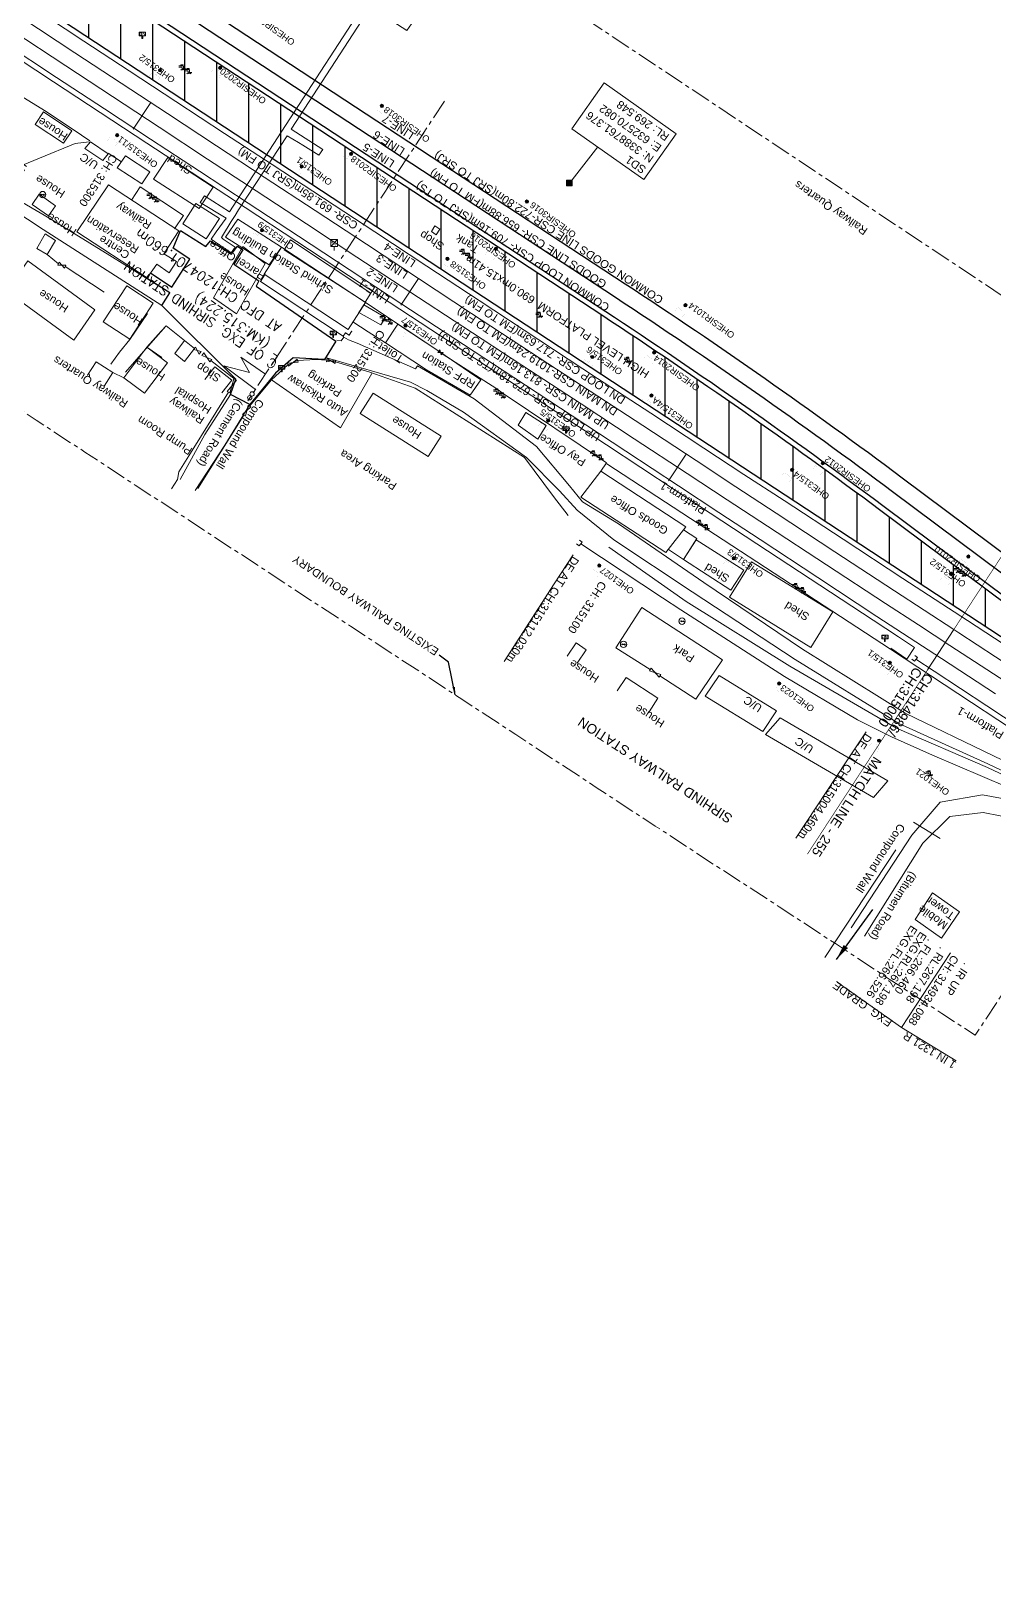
# Model space of a CAD drawing. Header units: metres. Extents: x 628572 to 633121, y 3388024 to 3391117.
# Drawn here: x 632401.9 to 632702.7, y 3388325.9 to 3388808.9 of the extents above; entities that cross this region are included whole.
import ezdxf
from ezdxf.enums import TextEntityAlignment as Align

# ---------------------------------------------------------------- set-up
doc = ezdxf.new("R2010")
doc.units = ezdxf.units.M
doc.header["$MEASUREMENT"] = 0
for name, pattern in [('CENTER', [2, 1.25, -0.25, 0.25, -0.25]), ('DASHED', [0.75, 0.5, -0.25]), ('PHANTOM2', [1.25, 0.625, -0.125, 0.125, -0.125, 0.125, -0.125])]:
    doc.linetypes.add(name, pattern=pattern)
for name, color, linetype, lineweight in [('Arch', 7, 'Continuous', 0), ('Bench_Mark', 7, 'Continuous', 0), ('Building Under Cons.', 251, 'Continuous', 0), ('Commercial Building Semipucca', 251, 'Continuous', 0), ('Compound Wall', 251, 'Continuous', 0), ('DFCC BOUNDARY', 6, 'CENTER', 0), ('Electric Pole', 251, 'Continuous', 0), ('Existing Chainage', 7, 'Continuous', 0), ('Existing IR Track', 143, 'Continuous', 0), ('Existing Railway Boundary', 7, 'CENTER', 0), ('Footpath', 251, 'Continuous', 0), ('Gate', 251, 'Continuous', 0), ('Govt buliding', 251, 'Continuous', 0), ('Grill', 251, 'Continuous', 0), ('MATCH LINE', 7, 'Continuous', 0), ('Name Board', 251, 'Continuous', 0), ('OHE MAST', 8, 'Continuous', 0), ('Park', 251, 'Continuous', 30), ('Platform', 251, 'Continuous', 0), ('Residential Building Pucca', 251, 'Continuous', 0), ('Residential Building Semipucca', 251, 'Continuous', 0), ('Shed', 251, 'Continuous', 0), ("SIRHIND STN SRJ's", 251, 'Continuous', 0), ('Step', 7, 'Continuous', 0), ('Subroad Edge', 34, 'Continuous', 0), ('Tank', 7, 'Continuous', 0), ('Tap', 8, 'Continuous', 0), ('Text', 251, 'Continuous', 0), ('TOPOSTYLEREMARK', 251, 'Continuous', 0), ('Tower', 7, 'Continuous', 0), ('Village Name', 251, 'Continuous', 0), ('WL', 7, 'Continuous', 0)]:
    doc.layers.add(name, color=color, linetype=linetype, lineweight=lineweight)
for name, color, linetype in [('cut conn grades dn', 192, 'Continuous'), ('cut conn grades up', 192, 'Continuous'), ('IR PROPOSALS', 190, 'Continuous')]:
    doc.layers.add(name, color=color, linetype=linetype)
doc.styles.add('CUT-FILL', font='cut-fill.shx', dxfattribs={"height": 2})
doc.styles.add('NB', font='swissbo.ttf', dxfattribs={"height": 1.5})
doc.styles.add('notes', font='romans.shx', dxfattribs={"height": 2})
doc.styles.add('ROMANT', font='romant__.ttf')
doc.styles.get("Standard").update_dxf_attribs({"font": 'arial.ttf'})
doc.styles.add('Style-Arial', font='arial.ttf')
doc.styles.add('Text', font='arial.ttf', dxfattribs={"height": 2})
doc.styles.add('Vill txt', font='arial.ttf', dxfattribs={"height": 3})
doc.dimstyles.new('ISO-25', dxfattribs={"dimtxt": 2.5, "dimasz": 2.5, "dimexe": 1.25, "dimexo": 0.625, "dimtad": 1, "dimtxsty": 'Standard', "dimcen": 2.5, "dimadec": 0, "dimazin": 0, "dimtfac": 1, "dimtmove": 0, "dimatfit": 3, "dimfxl": 1, "dimarcsym": 0})

# ---------------------------------------------------------------- blocks, each defined once
blk = doc.blocks.new('GT')
at = {"layer": 'Gate'}
for p, q in [((-0.5, -0.5), (-0.5, 0.5)), ((-0.5, 0.5), (0.5, -0.5)), ((0.5, 0.5), (0.5, -0.5))]:
    blk.add_line(p, q, dxfattribs=at)
at = {"layer": 'Gate', "flags": 128}
blk.add_lwpolyline([(0.5, 0.5), (-0.5, -0.5)], dxfattribs=at)
blk = doc.blocks.new('EP')
blk.add_hatch(color=8).paths.add_polyline_path([(0.31, -0.24), (0.31, 0), (-0.31, -0.19), (-0.31, 0.07), (-0.93, -0.01), (-0.21, 0.16), (-0.21, -0.05), (0.43, 0.15), (0.41, -0.1), (0.94, -0.01)])
at = {"color": 8}
for p, q in [((-0.93, -0.01), (-0.21, 0.16)), ((-0.31, 0.07), (-0.93, -0.01)), ((-0.31, -0.19), (-0.31, 0.07)), ((0.31, 0), (-0.31, -0.19)), ((-0.21, 0.16), (-0.21, -0.05)), ((-0.21, -0.05), (0.43, 0.15)), ((0.31, -0.24), (0.31, 0)), ((0.43, 0.15), (0.41, -0.1)), ((0.94, -0.01), (0.31, -0.24)), ((0.41, -0.1), (0.94, -0.01))]:
    blk.add_line(p, q, dxfattribs=at)
blk.add_circle((0, 0), 1, dxfattribs=at)
blk = doc.blocks.new('NB')
for p, q in [((-0.98, 0.82), (-0.98, 1.98)), ((-0.98, 1.98), (0.98, 1.98)), ((-0.98, 0.82), (0.98, 0.82)), ((-0.13, 0.82), (-0.13, 0)), ((-0.13, 0), (0.13, 0)), ((0.13, 0.82), (0.13, 0)), ((0.98, 1.98), (0.98, 0.82))]:
    blk.add_line(p, q)
at = {"style": 'NB', "width": 1.025371}
blk.add_text('NB', height=0.988, rotation=180, dxfattribs=at).set_placement((-0.02, 1.38), align=Align.MIDDLE_CENTER)
blk = doc.blocks.new('TAP')
at = {"layer": 'Tap', "color": 8}
for p, q in [((-0.32, 0), (0.32, 0)), ((-1.01, -0.33), (0.24, -0.33)), ((-1.01, -0.75), (-0.18, -0.75)), ((-0.37, -0.12), (-0.37, -0.05)), ((-0.1, -0.17), (-0.32, -0.17)), ((-0.05, -0.22), (-0.05, -0.33)), ((0.03, -0.95), (0.03, -1.32)), ((0.03, -1.32), (0.45, -1.32)), ((0.05, -0.22), (0.05, -0.33)), ((0.1, -0.17), (0.32, -0.17)), ((0.37, -0.12), (0.37, -0.05)), ((0.45, -0.54), (0.45, -1.32))]:
    blk.add_line(p, q, dxfattribs=at)
at = {"layer": 'Tap', "color": 8, "linetype": 'DASHED'}
for p, q in [((-0.37, -1.72), (0.03, -1.32)), ((0.24, -1.32), (0.24, -1.72)), ((0.85, -1.72), (0.45, -1.32))]:
    blk.add_line(p, q, dxfattribs=at)
at = {"layer": 'Tap', "color": 8}
for centre, radius, start, end in [((-0.32, -0.05), 0.0499, 90, 180), ((0.32, -0.05), 0.0499, 0, 90), ((-0.32, -0.12), 0.0499, 180, 270), ((-0.18, -0.95), 0.208, 0, 90), ((-0.1, -0.22), 0.0499, 0, 90), ((0.1, -0.22), 0.0499, 90, 180), ((0.24, -0.54), 0.208, 0, 90), ((0.32, -0.12), 0.0499, 270, 0)]:
    blk.add_arc(centre, radius, start, end, dxfattribs=at)
at = {"layer": 'Tap', "color": 8, "ltscale": 5, "style": 'notes'}
blk.add_text('TAP', height=0.25, rotation=180, dxfattribs=at).set_placement((1.12, -1.15, -147.73))
blk = doc.blocks.new('WL')
at = {"layer": 'WL'}
for p, q in [((1.07, 3.42), (-1.06, 3.42)), ((-1.06, 3.42), (-1.06, 1.29)), ((-1.06, 1.29), (1.07, 1.29)), ((0, 1.29), (0, 0)), ((1.07, 1.29), (1.07, 3.42))]:
    blk.add_line(p, q, dxfattribs=at)
at = {"layer": 'WL', "flags": 128}
blk.add_lwpolyline([(-1.06, 1.29), (1.07, 3.42)], dxfattribs=at)
at = {"layer": 'WL', "char_height": 0.739, "attachment_point": 7, "rotation": 180, "line_spacing_factor": 0.6, "style": 'CUT-FILL'}
for s, insert in [('W', (-0.02, 2.94)), ('L', (0.5, 1.93))]:
    blk.add_mtext(s, dxfattribs=dict(at, insert=insert))
blk = doc.blocks.new('OHE MAST')
h = blk.add_hatch(color=256)
edge = h.paths.add_edge_path()
edge.add_arc((0, 0), 0.514, 0, 360)
at = {"const_width": 0.01, "flags": 128}
for points in [[(1.5, 3.5), (1.5, 2), (-1.5, 2), (-1.5, 3.5)], [(0, 2), (0, 0)]]:
    blk.add_lwpolyline(points, dxfattribs=at)
blk.add_circle((0, 0), 0.514)
blk = doc.blocks.new('BM')
blk.add_hatch(color=256).paths.add_polyline_path([(-0.88, -0.88), (-0.88, 0.88), (0.88, 0.88), (0.88, -0.88)])
for p, q in [((0.88, 0.88), (-0.88, 0.88)), ((-0.88, 0.88), (-0.88, -0.88)), ((0.88, -0.88), (0.88, 0.88)), ((-0.88, -0.88), (0.88, -0.88))]:
    blk.add_line(p, q)

msp = doc.modelspace()

# ---------------------------------------------------------------- hatches: boundary and pattern name
at = {"layer": 'IR PROPOSALS'}
h = msp.add_hatch(dxfattribs=at)
h.set_pattern_fill('ANSI31', color=256, scale=80, angle=45)
h.set_pattern_definition([(90, (0, -1000), (-10, 2e-15), [])])
h.paths.add_polyline_path([(632210.59, 3388962.71), (632203.9, 3388952.55), (632209.59, 3388947.88), (632222.86, 3388937.63), (632240.29, 3388925.48), (632256.89, 3388913.88), (632778.9, 3388571.14), (632780.92, 3388574.2), (632666.97, 3388659.27, 0.015097), (632580.52, 3388719.84)])
h.paths.add_polyline_path([(632596.21, 3388702.59), (632537.66, 3388740.62), (632535.54, 3388737.36), (632594.09, 3388699.34)], flags=24)

# ---------------------------------------------------------------- linework, layer by layer
at = {"layer": 'Arch', "flags": 128}
msp.add_lwpolyline([(632677.54, 3388561.78), (632685.91, 3388556.6)], dxfattribs=at)
at = {"layer": 'Building Under Cons.', "flags": 128}
for points in [[(632403.21, 3388779.69), (632405.8, 3388783.57), (632414.68, 3388777.69), (632412.1, 3388773.81), (632403.21, 3388779.69)], [(632634.81, 3388596.49), (632616.83, 3388607.58), (632612.48, 3388601.11), (632630.46, 3388590.01), (632634.81, 3388596.49)], [(632669.56, 3388574.68), (632635.92, 3388594.37), (632631.32, 3388589.13), (632665.04, 3388569.4), (632669.56, 3388574.68)]]:
    msp.add_lwpolyline(points, close=True, dxfattribs=at)
at = {"layer": 'Commercial Building Semipucca', "flags": 128}
msp.add_lwpolyline([(632446.81, 3388708.14), (632449.88, 3388712.17), (632453.01, 3388709.72), (632449.93, 3388705.67), (632446.81, 3388708.14)], close=True, dxfattribs=at)
at = {"layer": 'Compound Wall', "flags": 128}
for points in [[(632420.1, 3388774.25), (632415.77, 3388773.75), (632393.48, 3388764.55)], [(632430.2, 3388767.98), (632426.08, 3388770.65)], [(632410.54, 3388736.18), (632407.03, 3388739.05)], [(632424.83, 3388727.31), (632412.58, 3388735.29)], [(632579.87, 3388671.34), (632581.72, 3388673.98), (632549.11, 3388695.86), (632547.4, 3388697.08), (632530.33, 3388708.06), (632529.29, 3388708.83), (632506.42, 3388724.03)], [(632449.88, 3388712.17), (632444.18, 3388716.74), (632442.6, 3388715.07), (632438.16, 3388710.08), (632442.85, 3388706.9)], [(632512.65, 3388711.46), (632507.22, 3388714.9), (632502.5, 3388717.98)], [(632465.71, 3388699.99), (632458.09, 3388705.91)], [(632430.95, 3388700.57), (632427.49, 3388702.15)], [(632498.6, 3388684.96), (632508.42, 3388701.88)], [(632445.78, 3388665.87), (632447.68, 3388668.74), (632448.07, 3388671.13), (632451.27, 3388676.2), (632463.59, 3388696.08)], [(632470.17, 3388691.68), (632477.08, 3388699.88)], [(632498.6, 3388684.96), (632477.08, 3388699.88)], [(632454.05, 3388665.97), (632468.45, 3388688.84)], [(632598.35, 3388607.44), (632609.6, 3388600.15), (632617.87, 3388612.41), (632592.75, 3388628.78), (632584.54, 3388616.2), (632595.34, 3388609.43)], [(632649.9, 3388519.44), (632672.05, 3388553.06)]]:
    msp.add_lwpolyline(points, dxfattribs=at)
at = {"layer": 'cut conn grades dn', "color": 7, "linetype": 'Continuous', "lineweight": 0, "flags": 128}
msp.add_lwpolyline([(632673.82, 3388497.59), (632653.76, 3388511.79)], dxfattribs=at)
at = {"layer": 'cut conn grades up', "linetype": 'Continuous', "lineweight": 0}
msp.add_line((632689.12, 3388520.92), (632673.82, 3388497.59), dxfattribs=at)
msp.add_lwpolyline([(632690.83, 3388487.18), (632673.82, 3388497.59)], dxfattribs=at)
at = {"layer": 'DFCC BOUNDARY', "ltscale": 5, "flags": 128}
msp.add_lwpolyline([(632847.81, 3388559.87), (632823.15, 3388601.95), (632813.06, 3388636.23), (632805.99, 3388660.26), (632736.76, 3388705.19), (632557.63, 3388824.33), (632613.48, 3388910.41), (632526.1, 3388954.74), (632475.31, 3388878.33), (632379.38, 3388941.92), (632358.48, 3388968.59), (632330.75, 3389006.71), (632310.39, 3389039.48), (632283.54, 3389090.17), (632272.6, 3389114.83)], dxfattribs=at)
at = {"layer": 'Existing Chainage', "color": 7, "linetype": 'Continuous', "lineweight": 13, "flags": 128}
for points in [[(632433.86, 3388778.15), (632439.34, 3388786.51)], [(632517.43, 3388723.24), (632522.92, 3388731.6)], [(632601.02, 3388668.35), (632606.51, 3388676.71)], [(632681.96, 3388609.35), (632690.15, 3388621.91)], [(632681.96, 3388609.35), (632690.15, 3388621.91)], [(632681.96, 3388609.35), (632690.15, 3388621.91)]]:
    msp.add_lwpolyline(points, dxfattribs=at)
at = {"layer": 'Existing IR Track', "flags": 128}
for points in [[(632711.29, 3388613.68), (632694.37, 3388624.75), (632674.18, 3388637.86), (632655.55, 3388650.1), (632637.13, 3388662.17), (632624.6, 3388670.38), (632612.12, 3388678.56), (632595.51, 3388689.45), (632578.9, 3388700.34), (632560.5, 3388712.43), (632541.9, 3388724.65), (632525.53, 3388735.4), (632509.27, 3388746.08), (632493.27, 3388756.6), (632477.21, 3388767.16), (632462.38, 3388776.89), (632447.19, 3388786.84), (632432.63, 3388796.4), (632418.46, 3388805.71), (632401.3, 3388816.99)], [(632708.86, 3388609.63), (632691.76, 3388620.87), (632690.15, 3388621.91), (632671.59, 3388634.02), (632653, 3388646.21), (632634.66, 3388658.23), (632622.05, 3388666.51), (632609.64, 3388674.66), (632592.98, 3388685.59), (632576.54, 3388696.38), (632557.97, 3388708.58), (632539.56, 3388720.67), (632522.99, 3388731.55), (632506.69, 3388742.26), (632490.73, 3388752.75), (632474.75, 3388763.25), (632459.85, 3388773.04), (632444.59, 3388783.07), (632430.11, 3388792.57), (632415.67, 3388802.03), (632398.76, 3388813.13)], [(632752.79, 3388575.08), (632739.95, 3388583.52), (632723.46, 3388594.33), (632706.35, 3388605.55), (632688.93, 3388616.97), (632679.15, 3388623.33), (632668.79, 3388630.07), (632650.33, 3388642.15), (632631.93, 3388654.19), (632619.37, 3388662.43), (632606.88, 3388670.63), (632590.29, 3388681.5), (632573.72, 3388692.36), (632555.27, 3388704.47), (632536.83, 3388716.57), (632520.28, 3388727.42), (632503.75, 3388738.26), (632488, 3388748.59), (632472.29, 3388758.9), (632457.11, 3388768.87), (632441.98, 3388778.81), (632427.37, 3388788.4), (632412.78, 3388797.99), (632396.04, 3388808.99)], [(632703.18, 3388601.83), (632686.32, 3388612.9), (632666.15, 3388626.03), (632647.7, 3388638.16), (632629.66, 3388650.02), (632616.78, 3388658.5), (632604.11, 3388666.84), (632587.73, 3388677.61), (632570.92, 3388688.68), (632552.73, 3388700.62), (632533.97, 3388712.93), (632517.75, 3388723.57), (632501.33, 3388734.34), (632485.48, 3388744.75), (632469.78, 3388755.06), (632454.59, 3388765.04), (632439.31, 3388775.07), (632424.85, 3388784.57), (632409.94, 3388794.37), (632393.51, 3388805.15)], [(633005.34, 3388390.65), (632986.41, 3388403.47), (632962.36, 3388419.55), (632938.99, 3388434.95), (632859.39, 3388487.16), (632833.77, 3388504.05), (632807.34, 3388521.48), (632794.34, 3388529.4), (632780.37, 3388537.92), (632764.65, 3388546.52), (632758.6, 3388549.63), (632738.86, 3388558.9), (632714.72, 3388569.36), (632683.5, 3388582.69), (632670.73, 3388588.42), (632660.02, 3388593.75), (632637.3, 3388607.24), (632630.31, 3388611.72), (632604.9, 3388628.01), (632599.21, 3388631.77), (632573.61, 3388648.65)], [(632841.76, 3388504.92), (632810.07, 3388525.82), (632783.79, 3388543.14), (632768.39, 3388553.27), (632751.58, 3388564.35), (632735.11, 3388575.15), (632715.78, 3388587.95), (632700.43, 3388598.06), (632684.03, 3388608.86), (632678.32, 3388612.6)]]:
    msp.add_lwpolyline(points, dxfattribs=at)
at = {"layer": 'Existing IR Track', "color": 1, "ltscale": 5, "flags": 128}
msp.add_lwpolyline([(632481.38, 3388779.35), (632507.52, 3388819.6), (632520.74, 3388811.15), (632519.33, 3388808.97), (632508.02, 3388816.33), (632508.02, 3388816.33), (632483.21, 3388778.17)], dxfattribs=at)
at = {"layer": 'Existing IR Track'}
for points in [[(632572.34, 3388648.69), (632573.18, 3388648.07), (632574.04, 3388649.23), (632573.2, 3388649.85)], [(632677.06, 3388612.64), (632677.89, 3388612.01), (632678.76, 3388613.18), (632677.92, 3388613.8)]]:
    msp.add_lwpolyline(points, dxfattribs=at)
at = {"layer": 'Existing Railway Boundary', "ltscale": 5, "flags": 128}
msp.add_lwpolyline([(631983.38, 3389039.03), (631997.78, 3389029.42), (631998.05, 3389028.42), (632017.69, 3389013.38), (632054.76, 3388986.91), (632106.63, 3388955.86), (632154.95, 3388925.1), (632230.87, 3388876), (632261.28, 3388857.07), (632290.54, 3388840.27), (632385.66, 3388776.64), (632400.57, 3388766.54), (632397.54, 3388762.12), (632395.54, 3388759.11), (632389.3, 3388750.37), (632386.71, 3388746.97), (632380.08, 3388739.4), (632361.83, 3388715.06), (632365.14, 3388712.58), (632373.83, 3388706.87), (632388.43, 3388697.28), (632403.56, 3388687.34), (632418.79, 3388677.34), (632434.5, 3388667.03), (632450.25, 3388656.7), (632466.79, 3388645.86), (632483.32, 3388635.01), (632501.76, 3388622.91), (632520.25, 3388610.78), (632536.82, 3388599.92), (632553.36, 3388589.08), (632565.85, 3388580.89), (632578.47, 3388572.6), (632596.92, 3388560.53), (632615.49, 3388548.37), (632635.6, 3388535.3), (632652.84, 3388524), (632669.99, 3388512.74), (632686.41, 3388501.99), (632696.81, 3388495.16), (632732.87, 3388550.06), (632815.55, 3388494.31), (632865.83, 3388462.67), (632954.79, 3388408.18), (633025.15, 3388369.9), (633056.73, 3388353.89), (633065.14, 3388349.01), (633088.59, 3388329), (633094.78, 3388323.6)], dxfattribs=at)
at = {"layer": 'Footpath', "flags": 128}
msp.add_lwpolyline([(632502.05, 3388715.03), (632501.26, 3388713.86), (632500.21, 3388714.54), (632499.48, 3388713.5), (632473.63, 3388730.66), (632474.85, 3388732.64)], dxfattribs=at)
at = {"layer": 'Footpath'}
for p in [(632473.63, 3388730.66), (632474.85, 3388732.64), (632499.48, 3388713.5), (632500.21, 3388714.54), (632501.26, 3388713.86), (632502.05, 3388715.03)]:
    msp.add_point(p, dxfattribs=at)
at = {"layer": 'Govt buliding', "flags": 128}
for points in [[(632426.13, 3388760.86), (632416.3, 3388746.18), (632438.27, 3388731.78), (632441.27, 3388736.06), (632445.04, 3388733.36), (632447.35, 3388736.83), (632443.4, 3388739.29), (632448.08, 3388746.43), (632426.13, 3388760.86)], [(632453.47, 3388755), (632460.8, 3388750.27), (632456.64, 3388743.93), (632449.32, 3388748.58), (632453.47, 3388755)], [(632480.22, 3388741.34), (632476.32, 3388735.8), (632462.64, 3388744.47), (632466.57, 3388750.05), (632480.22, 3388741.34)], [(632500.99, 3388715.65), (632506.42, 3388724.03), (632480.22, 3388741.34), (632474.79, 3388732.87), (632500.99, 3388715.65)], [(632554.06, 3388685.73), (632556.53, 3388689.74), (632562.8, 3388685.62), (632560.2, 3388681.4), (632554.06, 3388685.73)], [(632600.23, 3388645.93), (632606.41, 3388653.97), (632579.87, 3388671.35), (632573.69, 3388663.3), (632600.23, 3388645.93)]]:
    msp.add_lwpolyline(points, close=True, dxfattribs=at)
for points in [[(632433.28, 3388756.06), (632436.05, 3388760.22), (632449.55, 3388751.24), (632446.78, 3388747.08)], [(632525.43, 3388702.98), (632539.12, 3388695.09), (632542.44, 3388699.92), (632538.92, 3388702.3), (632529.29, 3388708.83), (632516.48, 3388717.27), (632512.64, 3388711.45), (632525.43, 3388702.98)], [(632419.59, 3388701.32), (632422.31, 3388705.51), (632427.49, 3388702.15), (632424.77, 3388697.96)], [(632605.73, 3388653.05), (632609.92, 3388650.32), (632605.67, 3388643.8), (632601.03, 3388646.95)]]:
    msp.add_lwpolyline(points, dxfattribs=at)
at = {"layer": 'Grill', "flags": 128}
for points in [[(632420.29, 3388774.52), (632415.07, 3388778.11), (632406.15, 3388783.99), (632391.67, 3388792.88), (632374.65, 3388803.98), (632327.45, 3388835.64), (632316.74, 3388842.72), (632313.48, 3388837.83)], [(632569.7, 3388657.54), (632565.07, 3388663.41), (632556.04, 3388675.66), (632521.94, 3388697.28), (632507.76, 3388702.29), (632496.99, 3388705.52), (632494.33, 3388706), (632490.89, 3388706.25), (632485.22, 3388705.92), (632482.19, 3388704.62), (632477.09, 3388699.88)]]:
    msp.add_lwpolyline(points, dxfattribs=at)
at = {"layer": 'IR PROPOSALS'}
for points in [[(632179.96, 3388984.82), (632179.96, 3388984.82, 0.029296), (632203.53, 3388971.25), (632260.29, 3388942.86, -0.029296), (632283.86, 3388929.29), (632587.53, 3388729.93, -0.015097), (632674.06, 3388669.3), (632962.39, 3388454.03)], [(632203.9, 3388952.55), (632209.59, 3388947.88), (632222.86, 3388937.63), (632240.29, 3388925.48), (632256.89, 3388913.88), (632778.9, 3388571.14), (632780.92, 3388574.2), (632666.97, 3388659.27, 0.015097), (632580.52, 3388719.84), (632210.59, 3388962.71), (632203.9, 3388952.55)], [(633059.28, 3388375.44), (633059.28, 3388375.44, -0.009053), (633046.3, 3388384.77), (632823.24, 3388551.31), (632821.57, 3388552.56), (632671.02, 3388664.96, 0.015097), (632584.48, 3388725.59), (632243.31, 3388949.57, 0.029296), (632219.74, 3388963.14), (632219.74, 3388963.14)], [(632234.99, 3388948.69), (632581.44, 3388721.24, -0.015097), (632667.98, 3388660.62), (632903.87, 3388484.49)]]:
    msp.add_lwpolyline(points, format="xyb", dxfattribs=at)
at = {"layer": 'MATCH LINE', "linetype": 'PHANTOM2', "ltscale": 15, "const_width": 0.2}
msp.add_lwpolyline([(632719.5, 3388666.94), (632644.42, 3388551.75)], dxfattribs=at)
at = {"layer": 'Park', "flags": 128}
msp.add_lwpolyline([(632445.25, 3388727.03), (632438.36, 3388731.45), (632439.29, 3388733.36), (632445.95, 3388728.85), (632451.59, 3388737.6), (632446.36, 3388741.06), (632446.36, 3388741.06), (632448.62, 3388746.55), (632456.53, 3388741.53), (632457.95, 3388743.37), (632464.56, 3388739.14), (632466.43, 3388741.67), (632468.12, 3388740.48), (632465.24, 3388736.05), (632473.14, 3388730.83), (632472.24, 3388729.2), (632497.15, 3388711.98), (632493.63, 3388706.27), (632493.63, 3388706.27), (632483.85, 3388706.81), (632478.32, 3388702), (632470.28, 3388692.19), (632464.25, 3388695.28), (632465.89, 3388700.08), (632442.84, 3388723.09), (632445.25, 3388727.03)], dxfattribs=at)
at = {"layer": 'Platform', "flags": 128}
for points in [[(632211.46, 3388922.39), (632218.44, 3388917.98), (632278.92, 3388878.36), (632282.4, 3388876.08), (632284.83, 3388874.47), (632310.03, 3388857.89), (632311.67, 3388856.89), (632342.18, 3388836.86), (632376.04, 3388814.62), (632408.99, 3388792.96), (632438.12, 3388773.84), (632468.84, 3388753.74), (632501.07, 3388732.48), (632533.13, 3388711.49), (632576.57, 3388682.93), (632581.67, 3388679.56), (632603.08, 3388665.48), (632628.62, 3388648.69), (632664.94, 3388624.82), (632672.88, 3388619.67), (632677.9, 3388616.29), (632675.44, 3388612.68), (632670.49, 3388616.1)], [(632581.77, 3388673.63), (632670.4, 3388615.75), (632729.16, 3388577.01), (632736.6, 3388572.05), (632730.8, 3388564.18), (632722.73, 3388568.41), (632700.69, 3388578.84), (632672.22, 3388591.11), (632638.88, 3388610.42), (632606.58, 3388630.7), (632582.36, 3388647.63)]]:
    msp.add_lwpolyline(points, dxfattribs=at)
at = {"layer": 'Residential Building Pucca', "flags": 128}
for points in [[(632418.75, 3388772.2), (632420.48, 3388774.25), (632426.08, 3388770.47), (632424.35, 3388768.42), (632418.75, 3388772.2)], [(632402.32, 3388754.71), (632407.38, 3388751.17), (632409.58, 3388754.25), (632404.44, 3388757.85), (632402.32, 3388754.71)], [(632415.36, 3388712.24), (632421.92, 3388721.73), (632400.91, 3388737.07), (632394.36, 3388727.58), (632415.36, 3388712.24)], [(632432.79, 3388712.57), (632440.13, 3388723.8), (632431.84, 3388729.25), (632424.49, 3388718.01), (632432.79, 3388712.57)], [(632504.78, 3388689.42), (632508.83, 3388695.75), (632530, 3388682.29), (632525.95, 3388675.96), (632504.78, 3388689.42)]]:
    msp.add_lwpolyline(points, close=True, dxfattribs=at)
at = {"layer": 'Residential Building Semipucca', "flags": 128}
for points in [[(632407.04, 3388739.06), (632409.61, 3388743.42), (632406.41, 3388745.51), (632403.72, 3388740.95), (632407.04, 3388739.06)], [(632511.19, 3388717.11), (632512.65, 3388719.42), (632505.84, 3388723.28), (632504.35, 3388720.93), (632511.19, 3388717.11)], [(632430.94, 3388700.56), (632438.16, 3388710.09), (632444.6, 3388705.25), (632437.35, 3388695.69), (632430.94, 3388700.56)]]:
    msp.add_lwpolyline(points, close=True, dxfattribs=at)
for points in [[(632456.27, 3388700.03), (632459.38, 3388703.95), (632464.69, 3388699.75), (632461.59, 3388695.83)], [(632569.37, 3388613.59), (632572.19, 3388617.72), (632575.32, 3388615.58), (632572.49, 3388611.45)], [(632585.05, 3388602.75), (632587.79, 3388606.93), (632597.74, 3388600.42), (632595, 3388596.23)]]:
    msp.add_lwpolyline(points, dxfattribs=at)
at = {"layer": 'Shed', "flags": 128}
for points in [[(632458.87, 3388760.1), (632444.65, 3388769.3), (632440.19, 3388762.62), (632454.41, 3388753.42), (632458.87, 3388760.1)], [(632475.06, 3388736.22), (632466.12, 3388720.51), (632458.96, 3388725.52), (632468.07, 3388741.54), (632475.06, 3388736.22)], [(632508.12, 3388727.02), (632506.29, 3388724.12), (632481.05, 3388740.53), (632482.97, 3388743.59), (632508.12, 3388727.02)], [(632605.67, 3388643.8), (632609.67, 3388649.93), (632624.59, 3388640.45), (632620.51, 3388634.2), (632605.67, 3388643.8)], [(632620.07, 3388632.01), (632626.93, 3388643.1), (632652.38, 3388627.41), (632645.5, 3388616.28), (632620.07, 3388632.01)]]:
    msp.add_lwpolyline(points, close=True, dxfattribs=at)
at = {"layer": "SIRHIND STN SRJ's", "color": 7, "linetype": 'CENTER', "lineweight": 15, "ltscale": 5}
msp.add_line((632531.05, 3388786.94), (632469.67, 3388693.32), dxfattribs=at)
at = {"layer": "SIRHIND STN SRJ's", "color": 7, "lineweight": 15}
msp.add_lwpolyline([(632472.05, 3388696.93), (632462.18, 3388704.25), (632470.21, 3388702.16), (632467.47, 3388706.93), (632475.18, 3388701.68)], dxfattribs=at)
at = {"layer": "SIRHIND STN SRJ's", "lineweight": 13, "flags": 128}
for points in [[(632571.29, 3388645.27), (632565.38, 3388636.16), (632549.68, 3388611.92)], [(632662.72, 3388589.93), (632656.74, 3388580.86), (632640.85, 3388556.75)]]:
    msp.add_lwpolyline(points, dxfattribs=at)
at = {"layer": "SIRHIND STN SRJ's", "color": 7}
for centre in [(632471, 3388695.49), (632470.25, 3388694.32)]:
    msp.add_circle(centre, 0.672, dxfattribs=at)
at = {"layer": 'Step', "flags": 128}
msp.add_lwpolyline([(632483.21, 3388778.17), (632493.07, 3388771.82), (632491.8, 3388770.1), (632486.86, 3388773.23), (632485.51, 3388774.05), (632481.92, 3388776.12), (632466.78, 3388753.01), (632465.71, 3388751.19), (632464.47, 3388749.34), (632461.73, 3388744.92), (632461.41, 3388744.34), (632462, 3388743.89), (632465.71, 3388741.38), (632464.46, 3388739.57), (632460.63, 3388742.14), (632458.16, 3388743.85), (632459.82, 3388746.13), (632462.86, 3388750.4), (632454.75, 3388755.32), (632456.09, 3388757.38), (632463.98, 3388752.37), (632465.07, 3388754.16), (632481.38, 3388779.35)], dxfattribs=at)
at = {"layer": 'Subroad Edge', "flags": 128}
for points in [[(632203.26, 3388890.37), (632228.7, 3388874.46), (632248.09, 3388862.09), (632303.41, 3388828.13), (632328.74, 3388811.56), (632346.14, 3388800.58), (632374.7, 3388781.85), (632383.81, 3388775.65), (632386.34, 3388770.12), (632390.54, 3388763.94), (632390.14, 3388760.58), (632407.87, 3388750.25), (632426.6, 3388738.72)], [(632424.3, 3388734.99), (632405.71, 3388746.9), (632391.25, 3388756.3), (632387.75, 3388757.38), (632381.35, 3388746.83), (632369.37, 3388727.88), (632358.82, 3388711.64)], [(632424.3, 3388734.99), (632442.84, 3388723.09)], [(632426.6, 3388738.72), (632445.25, 3388727.03)], [(632426.83, 3388704.8), (632429.61, 3388708.57), (632432.83, 3388712.5), (632438.28, 3388720.66)], [(632431.41, 3388702.31), (632437.05, 3388708.75), (632444, 3388716.67)], [(632540.33, 3388693.97), (632522.66, 3388704.31), (632522.04, 3388703.38), (632503.77, 3388711.35), (632501.11, 3388712.38), (632499.66, 3388713.24), (632498.82, 3388712.08), (632497.44, 3388712.24)], [(632536.99, 3388689.78), (632525.56, 3388696.61), (632520.42, 3388699.13), (632493.91, 3388706.88)], [(632464.25, 3388695.27), (632456.27, 3388682.87), (632448.55, 3388668.8)], [(632470.29, 3388692.19), (632470.28, 3388692.19), (632462.44, 3388679.45), (632453.18, 3388665.31)], [(632570.14, 3388666.77), (632559.78, 3388679.09), (632540.33, 3388693.97)], [(632566.97, 3388665.18), (632556.68, 3388675.68), (632536.99, 3388689.78)], [(632700.79, 3388579.97), (632673, 3388592.59), (632640.6, 3388612.52), (632608.47, 3388633.64), (632583.96, 3388649.89), (632572.55, 3388659.17), (632566.97, 3388665.18)], [(632702.49, 3388582.44), (632674.96, 3388595.79), (632642.92, 3388615.77), (632612.04, 3388636.65), (632585.44, 3388654.94), (632574.21, 3388661.75), (632570.14, 3388666.77)], [(632733.25, 3388567.93), (632724.85, 3388571.77), (632702.49, 3388582.44)], [(632731.31, 3388565.22), (632723.19, 3388569.39), (632700.79, 3388579.97)], [(632658.1, 3388528.77), (632677.05, 3388557.7), (632685.83, 3388567.94)], [(632737.87, 3388556.26), (632712.06, 3388567.85), (632699.14, 3388570.26), (632685.83, 3388567.94)], [(632736.3, 3388552.62), (632709.96, 3388562.68), (632699.29, 3388564.74), (632688.92, 3388563.52), (632680.48, 3388555.13), (632662.23, 3388526.16)]]:
    msp.add_lwpolyline(points, dxfattribs=at)
at = {"layer": 'Tank', "flags": 128}
for points in [[(632428.89, 3388766.14), (632431.42, 3388769.87), (632439.06, 3388764.85), (632436.53, 3388761.11), (632428.89, 3388766.14)], [(632528.52, 3388745.21), (632527, 3388746.23), (632528.07, 3388747.98), (632529.59, 3388746.95), (632528.52, 3388745.21)]]:
    msp.add_lwpolyline(points, close=True, dxfattribs=at)
at = {"layer": 'TOPOSTYLEREMARK'}
msp.add_line((632570.18, 3388761.43), (632578.92, 3388772.69), dxfattribs=at)
at = {"layer": 'TOPOSTYLEREMARK', "linetype": 'Continuous', "flags": 128}
msp.add_lwpolyline([(632603.46, 3388776.77), (632593.35, 3388762.48), (632570.83, 3388778.34), (632580.93, 3388792.63), (632603.46, 3388776.77)], close=True, dxfattribs=at)
at = {"layer": 'Tower', "flags": 128}
msp.add_lwpolyline([(632686.28, 3388525.53), (632678.11, 3388531.31), (632683.52, 3388539.69), (632691.87, 3388533.78), (632686.28, 3388525.53)], close=True, dxfattribs=at)

# ---------------------------------------------------------------- block references
at = {"layer": 'Bench_Mark'}
msp.add_blockref('BM', (632570.08, 3388761.38), dxfattribs=at)
at = {"layer": 'Electric Pole'}
for p in [(632405.57, 3388757.76), (632605.26, 3388624.51), (632587, 3388617.27)]:
    msp.add_blockref('EP', p, dxfattribs=at)
at = {"layer": 'Gate'}
for p, xscale, zscale, rotation in [((632411.56, 3388735.74), 2.21635940217973, 1.4887442366571, 335.9958025687975), ((632453.87, 3388709.03), 2.202272008340774, 1.484005393636012, 140.9958025688075), ((632456.83, 3388706.92), 3.242952512614089, 1.800819955635237, 140.9958025688074), ((632483.71, 3388705.27), 3.291733433985929, 1.814313488343712, 202.9958025688073), ((632495.65, 3388705.77), 2.724216217560785, 1.650519983993161, 168.9958025688075), ((632529.81, 3388708.45), 1.297211239643182, 1.13895181620786, 142.995802568804), ((632464.65, 3388698.04), 4.457168271503414, 2.111200670590887, 61.99580256880147), ((632469.31, 3388690.26), 3.321096355180046, 1.822387542533159, 58.99580256880144), ((632596.85, 3388608.43), 3.608083286168173, 1.899495534653391, 326.9958025688055)]:
    msp.add_blockref('GT', p, dxfattribs=dict(at, xscale=xscale, zscale=zscale, rotation=rotation))
at = {"layer": 'Name Board'}
for p in [(632436.7, 3388806.55), (632496.33, 3388713.15), (632480.26, 3388702.44), (632569.03, 3388683.29), (632668.61, 3388618.14)]:
    msp.add_blockref('NB', p, dxfattribs=at)
at = {"layer": 'OHE MAST', "color": 2, "rotation": 143.3908318566117}
for p in [(632442.23, 3388796.61), (632461.02, 3388797.37), (632511.54, 3388785.46), (632428.85, 3388776.34), (632501.89, 3388770.48), (632486.47, 3388766.54), (632556.81, 3388755.6), (632474.08, 3388746.62), (632547.12, 3388740.85), (632532.01, 3388737.72), (632606.33, 3388723.19), (632518.93, 3388716.84), (632577.23, 3388707.04), (632596.56, 3388708.47), (632595.72, 3388694.98), (632563.47, 3388687.2), (632639.65, 3388671.77), (632649.27, 3388673.91), (632579.43, 3388641.9), (632621.4, 3388644.16), (632694.68, 3388644.68), (632689.25, 3388639.28), (632670.14, 3388611.47), (632635.62, 3388605.05), (632666.78, 3388587.2)]:
    msp.add_blockref('OHE MAST', p, dxfattribs=at)
at = {"layer": 'Tap'}
for p in [(632449.12, 3388798.32), (632450.99, 3388797.16), (632439.16, 3388758.18), (632440.81, 3388757.07), (632536.8, 3388740.73), (632538.53, 3388739.45), (632560.63, 3388721.04), (632511.85, 3388719.98), (632513.85, 3388718.95), (632588.25, 3388707), (632547.41, 3388697.07), (632549.11, 3388695.87), (632577.57, 3388677.77), (632579.64, 3388676.52), (632610.68, 3388656.11), (632612.72, 3388654.71), (632691.24, 3388641.32), (632692.97, 3388640.19), (632640.75, 3388636.33), (632642.83, 3388635.03), (632682.41, 3388577.79)]:
    msp.add_blockref('TAP', p, dxfattribs=at)
at = {"layer": 'WL'}
msp.add_blockref('WL', (632496.63, 3388740.28), dxfattribs=at)

# ---------------------------------------------------------------- texts
at = {"layer": 'cut conn grades dn', "color": 7, "lineweight": 13, "insert": (632671.22, 3388499.71), "char_height": 2.5, "attachment_point": 7, "rotation": 144.7178, "line_spacing_factor": 0.84, "style": 'Style-Arial'}
msp.add_mtext('EXG. GRADE', dxfattribs=at)
at = {"layer": 'cut conn grades up', "color": 7, "style": 'Style-Arial'}
for s, p in [('EXG.FL:266.526', (632676.83, 3388529.72)), ('EXG.RL:267.198', (632679.74, 3388527.74))]:
    msp.add_text(s, height=2.5, rotation=237, dxfattribs=at).set_placement(p)
at = {"layer": 'cut conn grades up', "linetype": 'Continuous', "lineweight": 0, "char_height": 2.5, "style": 'Style-Arial'}
for s, insert, attachment_point, rotation, line_spacing_factor in [('. IR UP \\PCH: 314934.088\\P. RL:267.198\\P. FL:266.460', (632688.9, 3388521.08), 4, 236.7287, 1.08), ('1 IN 1321 R', (632675.3, 3388496.45), 9, 148.507, 0.84)]:
    msp.add_mtext(s, dxfattribs=dict(at, insert=insert, attachment_point=attachment_point, rotation=rotation, line_spacing_factor=line_spacing_factor))
at = {"layer": 'Existing Chainage', "color": 7, "lineweight": 0, "attachment_point": 4, "line_spacing_factor": 0.6, "style": 'Style-Arial'}
for s, insert, char_height, rotation in [('CH: 315300', (632428.03, 3388770.01), 2.5, 236.7598), ('CH: 315200', (632511.59, 3388715.11), 2.5, 236.7049), ('CH: 315100', (632580.74, 3388636.63), 2.5, 236.7276), ('CH:315000', (632679.17, 3388609.66), 3, 236.9052), ('CH:314986/', (632682.62, 3388607.8), 3, 236.9052)]:
    msp.add_mtext(s, dxfattribs=dict(at, insert=insert, char_height=char_height, rotation=rotation))
at = {"layer": 'Existing IR Track', "color": 7, "lineweight": 0}
for s, p in [(' LINE-4  ', (632510.88, 3388742.9)), (' LINE-2  ', (632505.36, 3388735.04)), (' LINE-3  ', (632508.46, 3388739.32)), ('LINE-1  ', (632502.8, 3388731.57)), ('DN LOOP CSR- 717.63m(FM TO FM)', (632537.69, 3388725.3)), ('DN MAIN CSR-1019.24m(FM TO FM)', (632535.27, 3388721.72)), ('UP LOOP CSR- 672.18m(TS TO SRJ)', (632529.23, 3388714.15)), ('UP MAIN CSR- 813.16m(FM TO FM)', (632533.59, 3388716.77))]:
    msp.add_text(s, height=2.5, rotation=147, dxfattribs=at).set_placement(p, align=Align.MIDDLE_RIGHT)
at = {"layer": 'Existing Railway Boundary', "linetype": 'Continuous', "ltscale": 5}
msp.add_text('EXISTING RAILWAY BOUNDARY', height=2.5, rotation=146.5, dxfattribs=at).set_placement((632484.71, 3388645.35), align=Align.RIGHT)
at = {"layer": 'IR PROPOSALS'}
for s, p in [('LINE-7', (632511.94, 3388781.77)), ('LINE-5', (632505.92, 3388773)), ('LINE-6', (632509.15, 3388776.86)), ('CSR- 691.85m(SRJ TO FM)', (632466.85, 3388771.61)), ('COMMON GOODS LINE CSR-722.80m(SRJ TO SRJ)', (632528.18, 3388770.43)), ('GOODS LINE CSR- 656.88m(FM TO FM)', (632526.77, 3388764.8)), ('COMMON LOOP CSR- 709.16m(SRJ TO TS)', (632522.47, 3388760.94)), ('HIGH LEVEL PLATFORM  690.0mx15.41m ', (632537.14, 3388738.64))]:
    msp.add_text(s, height=2.5, rotation=147, dxfattribs=at).set_placement(p, align=Align.MIDDLE_RIGHT)
at = {"layer": 'MATCH LINE', "linetype": 'Continuous'}
msp.add_text('MATCH LINE - 255', height=3, rotation=237.0051, dxfattribs=at).set_placement((632665.24, 3388582.5))
at = {"layer": 'OHE MAST'}
for s, p in [('OHESIR3020', (632470.87, 3388815.74)), ('OHE315/2', (632436.58, 3388801.75)), ('OHESIR2020', (632461.9, 3388797.44)), ('OHESIR3018', (632513.02, 3388785.42)), ('OHE315/11', (632429.94, 3388776.16)), ('OHE315/1', (632485.69, 3388769.72)), ('OHESIR2018', (632502.69, 3388770.08)), ('OHESIR3016', (632558.68, 3388755.65)), ('OHE315/9', (632473.65, 3388749.61)), ('OHESIR2016', (632539.86, 3388746.14)), ('OHE315/8', (632533.73, 3388737.22)), ('OHESIR1014', (632608.2, 3388724.23)), ('OHE315/7', (632518.58, 3388719.83)), ('OHE315/6', (632576.29, 3388710.53)), ('OHESIR2014', (632597.3, 3388707.8)), ('OHE315/4A', (632596.83, 3388694.72)), ('OHE315/5', (632561.78, 3388691.01)), ('OHESIR2012', (632650.77, 3388676.22)), ('OHE315/4', (632640.94, 3388671.62)), ('OHESIR2010', (632685.05, 3388648.15)), ('OHE315/3', (632620.31, 3388647.24)), ('OHE315/2', (632683.57, 3388644.23)), ('OHE1027', (632580.56, 3388641.59)), ('OHE315/1', (632664.09, 3388615.8)), ('OHE1023', (632636.86, 3388604.82)), ('OHE1021', (632679.07, 3388578.73))]:
    msp.add_text(s, height=2, rotation=144, dxfattribs=at).set_placement(p, align=Align.RIGHT)
at = {"layer": "SIRHIND STN SRJ's", "color": 7, "char_height": 3, "attachment_point": 7, "rotation": 145.9412, "line_spacing_factor": 0.6, "style": 'ROMANT'}
for s, insert in [('{\\C10;AT DFC CH:1204701.660m}', (632480.4, 3388717.09)), ('C OF EXG. SIRHIND STATION', (632479.1, 3388705.54)), ('(KM:315.224)', (632477.49, 3388712.8)), ('L', (632479.37, 3388707))]:
    msp.add_mtext(s, dxfattribs=dict(at, insert=insert))
at = {"layer": "SIRHIND STN SRJ's", "lineweight": 13, "char_height": 2.5, "width": 41.0741, "attachment_point": 6, "line_spacing_factor": 0.648, "style": 'Style-Arial'}
for s, insert, rotation in [('\\A1;DE AT {\\A0;CH:315112.030m }', (632551.28, 3388611.88), 237.2199), ('\\A1;DE AT {\\A0;CH:315004.460m }', (632642.44, 3388556.71), 236.763)]:
    msp.add_mtext(s, dxfattribs=dict(at, insert=insert, rotation=rotation))
at = {"layer": 'Subroad Edge', "style": 'Text'}
for s, rotation, p in [('(Cement Road)', 238.5255, (632466.22, 3388694.15)), ('(Bitumen Road)', 237.7934, (632676.65, 3388546.58))]:
    msp.add_text(s, height=2.5, rotation=rotation, dxfattribs=at).set_placement(p)
at = {"layer": 'Text'}
for s, rotation, p in [('House', 147.454, (632413.66, 3388776.56)), ('U/C', 146.5399, (632423.25, 3388767.61)), ('House', 147.454, (632412.83, 3388758.64)), ('Railway Quarters', 145.1921, (632663.47, 3388746.98)), ('Railway', 147.454, (632439.83, 3388748.86)), ('House', 147.454, (632416.4, 3388746.71)), ('Reservation', 147.454, (632435.9, 3388741.27)), ('Centre', 147.454, (632433.03, 3388739.57)), ('Shop', 148.1141, (632531.23, 3388742.3)), ('Tank', 147.454, (632542.16, 3388741.37)), ('Parcel Office', 147.454, (632475.41, 3388732.97)), ('House', 147.454, (632470.32, 3388728.16)), ('House', 147.454, (632413.91, 3388722.85)), ('House', 147.454, (632437.08, 3388718.81)), ('Toilet', 147.454, (632518.49, 3388707.07)), ('Railway Quarters', 147.454, (632432.47, 3388693.1)), ('House', 147.454, (632444.08, 3388701.5)), ('Shop', 147.454, (632461.49, 3388701.1)), ('Auto Rikshaw', 147.454, (632501.04, 3388690.24)), ('Parking', 147.454, (632499.22, 3388696.46)), ('Hospital', 147.454, (632458.56, 3388691.17)), ('Railway', 147.454, (632456.39, 3388688.04)), ('Compound Wall', 238.0518, (632472.75, 3388694.17)), ('Pump Room', 147.454, (632452.56, 3388678.35)), ('House', 147.454, (632524.13, 3388683.34)), ('Parking Area', 147.454, (632516.43, 3388667.39)), ('Platform-1', 148.5561, (632613.08, 3388659.86)), ('Park', 147.454, (632609.41, 3388613.55)), ('House', 147.454, (632579.6, 3388607.22)), ('U/C', 146.5399, (632630.54, 3388597.99)), ('House', 147.454, (632600.07, 3388593.2)), ('U/C', 146.5399, (632646.59, 3388585.14)), ('Compound Wall', 236.6369, (632673.03, 3388561.55)), ('Tower', 144.7562, (632690.68, 3388533.07)), ('Mobile', 144.7562, (632688.52, 3388530.08))]:
    msp.add_text(s, height=2.5, rotation=rotation, dxfattribs=at).set_placement(p)
at = {"layer": 'Text', "style": 'Text', "width": 0.999999}
msp.add_text('Shed', height=2.5, rotation=147.46, dxfattribs=at).set_placement((632448.4, 3388767.12), align=Align.MIDDLE_CENTER)
at = {"layer": 'Text', "style": 'Text'}
for s, p in [('Sirhind Station Building', (632480.43, 3388736.89)), ('RPF Station', (632532.24, 3388702.96)), ('Pay Office', (632567.9, 3388677.92)), ('Goods Office', (632591.8, 3388657.68))]:
    msp.add_text(s, height=2.5, rotation=148.9868, dxfattribs=at).set_placement(p, align=Align.MIDDLE_CENTER)
for p in [(632620.3, 3388638.59), (632645.28, 3388626.64)]:
    msp.add_text('Shed', height=2.5, rotation=149.4007, dxfattribs=at).set_placement(p)
at = {"layer": 'Text', "width": 0.999999}
msp.add_text('Platform-1', height=2.5, rotation=149.3352, dxfattribs=at).set_placement((632706, 3388589.71))
at = {"layer": 'TOPOSTYLEREMARK', "linetype": 'Continuous', "insert": (632580.54, 3388772.81), "char_height": 2.5, "width": 30.1336, "attachment_point": 2, "rotation": 144.7324}
msp.add_mtext('\\pxql;SD1\\PN: 3388761.376\\PE: 632570.082\\PRL: 269.548', dxfattribs=at)
at = {"layer": 'Village Name', "style": 'Vill txt'}
msp.add_text('SIRHIND RAILWAY STATION', height=3, rotation=146.7153, dxfattribs=at).set_placement((632596.86, 3388577.95), align=Align.MIDDLE_CENTER)

# ---------------------------------------------------------------- leaders
at = {"layer": 'Existing Railway Boundary', "linetype": 'Continuous', "ltscale": 5}
msp.add_leader([(632534.46, 3388601.47), (632532.38, 3388611.72), (632529.39, 3388613.86)], dimstyle='ISO-25', override={"dimtxt": 3, "dimasz": 2.5, "dimgap": 0.625, "dimtad": 0, "dimdec": 3, "dimzin": 2, "dimtdec": 3}, dxfattribs=at)
at = {"layer": 'Text'}
msp.add_leader([(632653.47, 3388518.86), (632664.88, 3388534.51)], dimstyle='ISO-25', override={"dimasz": 5, "dimtad": 0}, dxfattribs=at)

doc.saveas('drawing.dxf')
